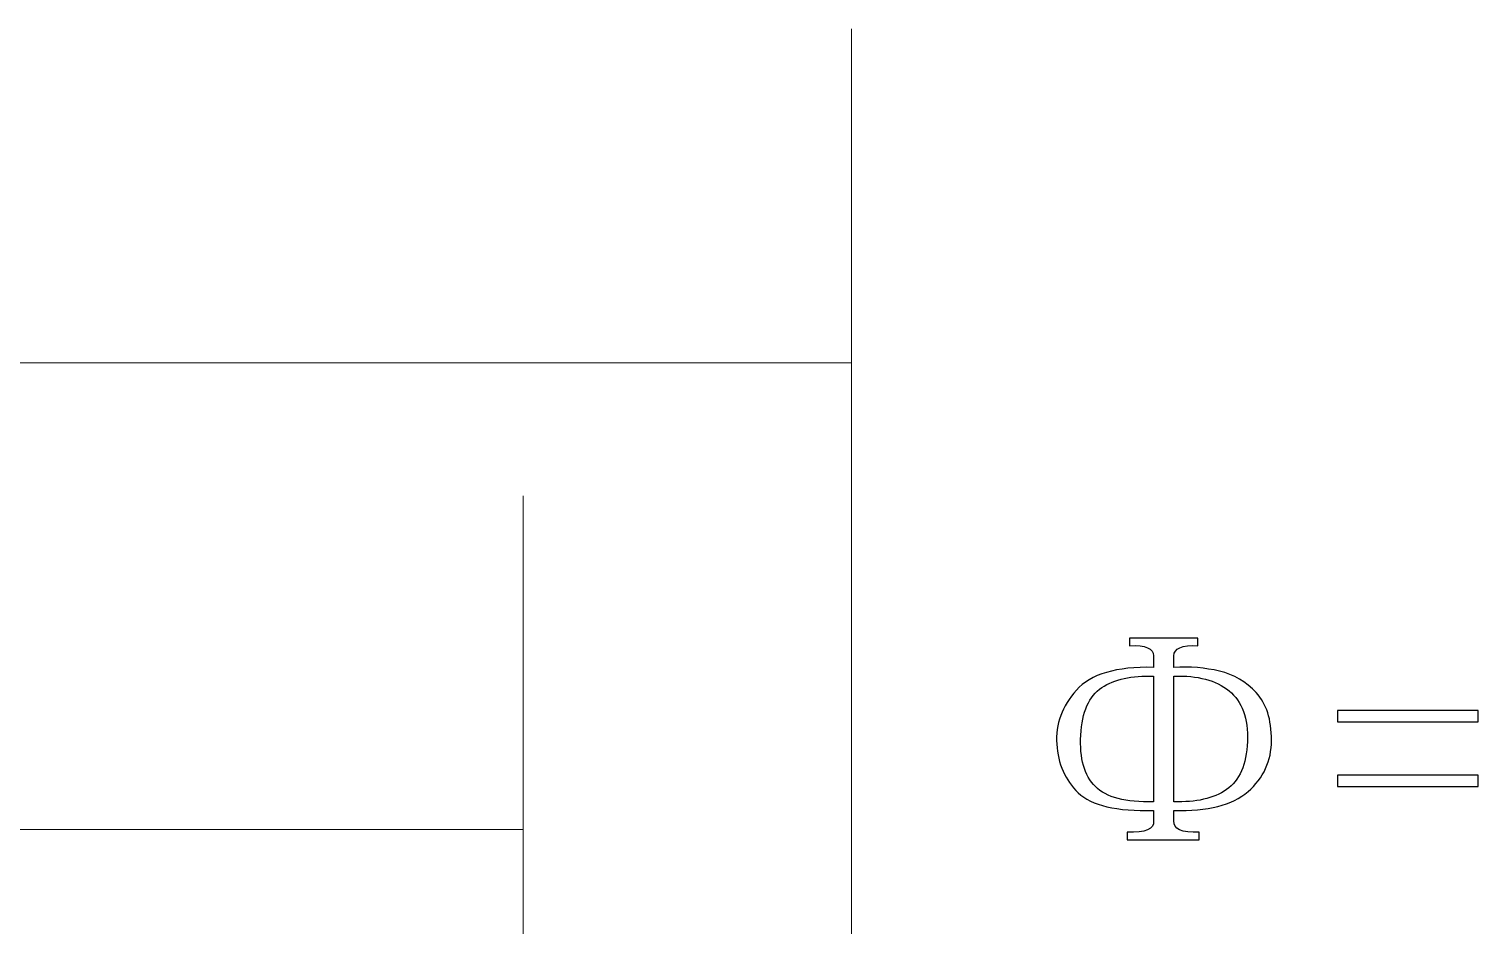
# Model space of a CAD drawing. Header units: millimetres. Extents: x -32 to 79, y -57 to 20.
# Drawn here: x 35.91 to 57.98, y 6.8 to 20.43 of the extents above; entities that cross this region are included whole.
import ezdxf

# ---------------------------------------------------------------- set-up
doc = ezdxf.new("R2010")
doc.units = ezdxf.units.MM
doc.header["$MEASUREMENT"] = 0
doc.layers.add('BG_SILKSCREEN_TOP', color=7, linetype='Continuous')

msp = doc.modelspace()

# ---------------------------------------------------------------- linework, layer by layer
at = {"layer": 'BG_SILKSCREEN_TOP', "lineweight": 20}
for points in [[(48.4395, -1.3303), (48.4395, -1.3303), (48.4395, 20.4339), (48.4395, 20.4339)], [(21.1859, 15.3539), (21.1859, 15.3539), (48.4395, 15.3539), (48.4395, 15.3539)], [(43.4395, 0.1916), (43.4395, 0.1916), (43.4395, 13.3287), (43.4395, 13.3287)], [(43.4395, 8.2487), (43.4395, 8.2487), (20.461, 8.2487), (20.461, 8.2487)]]:
    msp.add_open_spline(points, degree=3, dxfattribs=at)
at = {"layer": 'BG_SILKSCREEN_TOP'}
for points, knots in [([(51.864, 10.371), (52.083, 10.6155), (52.4756, 10.7315), (53.0411, 10.7184), (53.0411, 10.7184), (53.0411, 10.7184), (53.0411, 10.8921), (53.0411, 10.8921), (53.0411, 10.8921), (53.0411, 11.0081), (52.9193, 11.0592), (52.6748, 11.0468), (52.6748, 11.0468), (52.6748, 11.0468), (52.6748, 11.162), (52.6748, 11.162), (52.6748, 11.162), (52.6748, 11.162), (53.7161, 11.162), (53.7161, 11.162), (53.7161, 11.162), (53.7161, 11.162), (53.7161, 11.0468), (53.7161, 11.0468), (53.7161, 11.0468), (53.4724, 11.0592), (53.3498, 11.0081), (53.3498, 10.8921), (53.3498, 10.8921), (53.3498, 10.8921), (53.3498, 10.7184), (53.3498, 10.7184), (53.3498, 10.7184), (53.5943, 10.7315), (53.8256, 10.7118), (54.0445, 10.6608), (54.0445, 10.6608), (54.2626, 10.6089), (54.4495, 10.5002), (54.6042, 10.3331), (54.6042, 10.3331), (54.7582, 10.1652), (54.8355, 9.9241), (54.8355, 9.6096), (54.8355, 9.6096), (54.8355, 9.2944), (54.7162, 9.0334), (54.4783, 8.8276), (54.4783, 8.8276), (54.2404, 8.6219), (53.8643, 8.5255), (53.3498, 8.5387), (53.3498, 8.5387), (53.3498, 8.5387), (53.3498, 8.384), (53.3498, 8.384), (53.3498, 8.384), (53.3366, 8.2556), (53.4659, 8.1979), (53.7358, 8.2103), (53.7358, 8.2103), (53.7358, 8.2103), (53.7358, 8.095), (53.7358, 8.095), (53.7358, 8.095), (53.7358, 8.095), (52.6361, 8.095), (52.6361, 8.095), (52.6361, 8.095), (52.6361, 8.095), (52.6361, 8.2103), (52.6361, 8.2103), (52.6361, 8.2103), (52.9193, 8.1979), (53.0543, 8.2556), (53.0411, 8.384), (53.0411, 8.384), (53.0411, 8.384), (53.0411, 8.5387), (53.0411, 8.5387), (53.0411, 8.5387), (52.4756, 8.5255), (52.0929, 8.6161), (51.8937, 8.8087), (51.8937, 8.8087), (51.6936, 9.0013), (51.585, 9.2491), (51.5652, 9.5512), (51.5652, 9.5512), (51.5463, 9.8533), (51.6459, 10.1274), (51.864, 10.371)], [0, 0, 0, 0, 0.0434783, 0.0434783, 0.0434783, 0.0434783, 0.0869565, 0.0869565, 0.0869565, 0.0869565, 0.1304348, 0.1304348, 0.1304348, 0.1304348, 0.173913, 0.173913, 0.173913, 0.173913, 0.2173913, 0.2173913, 0.2173913, 0.2173913, 0.2608696, 0.2608696, 0.2608696, 0.2608696, 0.3043478, 0.3043478, 0.3043478, 0.3043478, 0.3478261, 0.3478261, 0.3478261, 0.3478261, 0.3913043, 0.3913043, 0.3913043, 0.3913043, 0.4347826, 0.4347826, 0.4347826, 0.4347826, 0.4782609, 0.4782609, 0.4782609, 0.4782609, 0.5217391, 0.5217391, 0.5217391, 0.5217391, 0.5652174, 0.5652174, 0.5652174, 0.5652174, 0.6086957, 0.6086957, 0.6086957, 0.6086957, 0.6521739, 0.6521739, 0.6521739, 0.6521739, 0.6956522, 0.6956522, 0.6956522, 0.6956522, 0.7391304, 0.7391304, 0.7391304, 0.7391304, 0.7826087, 0.7826087, 0.7826087, 0.7826087, 0.826087, 0.826087, 0.826087, 0.826087, 0.8695652, 0.8695652, 0.8695652, 0.8695652, 0.9130435, 0.9130435, 0.9130435, 0.9130435, 0.9565217, 0.9565217, 0.9565217, 0.9565217, 1, 1, 1, 1]), ([(52.1538, 8.905), (52.3209, 8.7379), (52.6164, 8.6605), (53.0411, 8.6737), (53.0411, 8.6737), (53.0411, 8.6737), (53.0411, 10.5834), (53.0411, 10.5834), (53.0411, 10.5834), (52.7069, 10.5966), (52.4435, 10.5389), (52.2501, 10.4097), (52.2501, 10.4097), (52.0575, 10.2813), (51.9513, 10.0401), (51.9315, 9.6862), (51.9315, 9.6862), (51.9126, 9.333), (51.9867, 9.0721), (52.1538, 8.905)], [0, 0, 0, 0, 0.2, 0.2, 0.2, 0.2, 0.4, 0.4, 0.4, 0.4, 0.6, 0.6, 0.6, 0.6, 0.8, 0.8, 0.8, 0.8, 1, 1, 1, 1]), ([(54.1894, 10.362), (53.9894, 10.5225), (53.7103, 10.5966), (53.3498, 10.5834), (53.3498, 10.5834), (53.3498, 10.5834), (53.3498, 8.6737), (53.3498, 8.6737), (53.3498, 8.6737), (53.684, 8.6605), (53.9515, 8.7215), (54.1507, 8.8573), (54.1507, 8.8573), (54.3499, 8.9923), (54.4561, 9.2359), (54.4684, 9.5899), (54.4684, 9.5899), (54.4816, 9.9438), (54.3886, 10.2006), (54.1894, 10.362)], [0, 0, 0, 0, 0.2, 0.2, 0.2, 0.2, 0.4, 0.4, 0.4, 0.4, 0.6, 0.6, 0.6, 0.6, 0.8, 0.8, 0.8, 0.8, 1, 1, 1, 1]), ([(55.8389, 9.8887), (55.8389, 9.8887), (55.8389, 10.0623), (55.8389, 10.0623), (55.8389, 10.0623), (55.8389, 10.0623), (57.9807, 10.0623), (57.9807, 10.0623), (57.9807, 10.0623), (57.9807, 10.0623), (57.9807, 9.8887), (57.9807, 9.8887), (57.9807, 9.8887), (57.9807, 9.8887), (55.8389, 9.8887), (55.8389, 9.8887)], [0, 0, 0, 0, 0.25, 0.25, 0.25, 0.25, 0.5, 0.5, 0.5, 0.5, 0.75, 0.75, 0.75, 0.75, 1, 1, 1, 1]), ([(55.8389, 8.905), (55.8389, 8.905), (55.8389, 9.0787), (55.8389, 9.0787), (55.8389, 9.0787), (55.8389, 9.0787), (57.9807, 9.0787), (57.9807, 9.0787), (57.9807, 9.0787), (57.9807, 9.0787), (57.9807, 8.905), (57.9807, 8.905), (57.9807, 8.905), (57.9807, 8.905), (55.8389, 8.905), (55.8389, 8.905)], [0, 0, 0, 0, 0.25, 0.25, 0.25, 0.25, 0.5, 0.5, 0.5, 0.5, 0.75, 0.75, 0.75, 0.75, 1, 1, 1, 1])]:
    msp.add_open_spline(points, degree=3, knots=knots, dxfattribs=at)

doc.saveas('drawing.dxf')
